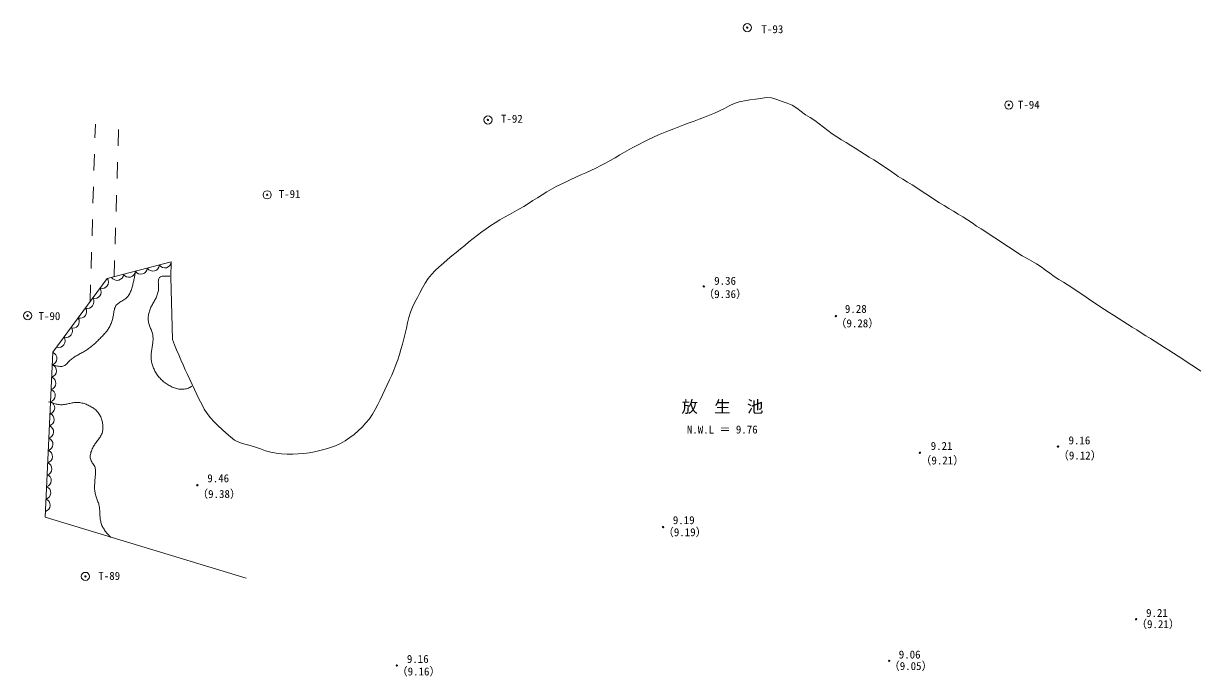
# Model space of a CAD drawing. Units: millimetres, scale not verified. Extents: x 1225 to 88056, y 2572 to 56846.
# Drawn here: x 1225 to 44328, y 3681 to 27622 of the extents above; entities that cross this region are included whole.
import ezdxf
from ezdxf.enums import TextEntityAlignment as Align

# ---------------------------------------------------------------- set-up
doc = ezdxf.new("R2010")
doc.units = ezdxf.units.MM
doc.header["$LTSCALE"] = 100
doc.header["$PDMODE"] = 32
doc.header["$PDSIZE"] = 50
doc.linetypes.add('DASHED_SPACED', pattern=[12, 6, -6])
doc.layers.add('0-0通り芯', color=4, linetype='Continuous', lineweight=13)
doc.styles.add('ＭＳ ゴシック', font='')
doc.styles.get('ＭＳ ゴシック').set_extended_font_data('MS Gothic')

msp = doc.modelspace()

# ---------------------------------------------------------------- linework, layer by layer
at = {"layer": '0-0通り芯', "color": 3, "linetype": 'DASHED_SPACED'}
for p, q in [((3663.8, 17438.3), (3857.7, 23928.5)), ((4547.1, 18335.7), (4712.6, 23876.1))]:
    msp.add_line(p, q, dxfattribs=at)
at = {"layer": '0-0通り芯', "color": 6}
for p, q in [((4293, 18269.9), (6641.7, 18878.4)), ((4293, 18269.9), (6641.7, 18878.4)), ((6641.7, 18878.4), (6630, 18319.3)), ((6641.7, 18878.4), (6630, 18319.3)), ((2302.8, 15566.7), (4293, 18269.9)), ((2302.8, 15566.7), (4293, 18269.9)), ((4293, 18269.9), (4291.6, 18267.9)), ((4293, 18269.9), (4291.6, 18267.9)), ((6630, 18319.3), (6682.6, 16031.6)), ((6630, 18319.3), (6682.6, 16031.7)), ((2020.7, 9526.2), (2302.8, 15566.7)), ((2020.7, 9526.2), (2302.8, 15566.7)), ((2020.7, 9526.2), (9391.2, 7284.7))]:
    msp.add_line(p, q, dxfattribs=at)
at = {"layer": '0-0通り芯', "color": 5}
msp.add_line((31001.1, 16896.3), (31001.7, 16895.8), dxfattribs=at)
at = {"layer": '0-0通り芯', "color": 6}
for points in [[(6682.6, 16031.6), (6758.4, 15846.3), (6834.7, 15661.3), (6911.9, 15476.7), (6990.5, 15292.8), (7070.9, 15109.9), (7153.7, 14928.2), (7238.5, 14747.5), (7324.7, 14567.4), (7411.3, 14387.1), (7497.3, 14206.2), (7582.1, 14024), (7666.5, 13841.4), (7754.8, 13661.3), (7851.3, 13487), (7960.3, 13321.5), (8082.4, 13165.4), (8215.3, 13016.9), (8356.6, 12874.5), (8503.8, 12736.5), (8654.7, 12601.1), (8806.7, 12466.7), (8963.1, 12341.4), (9140.1, 12255.4), (9333.8, 12200.5), (9530.9, 12150.7), (9722.5, 12089.3), (9910.8, 12022.3), (10099.3, 11958.7), (10291.4, 11907.2), (10487.7, 11869.8), (10687, 11845.7), (10888.4, 11833.7), (11090.8, 11832.8), (11293.1, 11841.9), (11494.3, 11859.8), (11693.5, 11885.7), (11890.7, 11919.5), (12086, 11961.6), (12279.8, 12012.3), (12471.5, 12072.3), (12659.3, 12143.5), (12841, 12227.7), (13014.7, 12326.6), (13181, 12438.4), (13341.9, 12559.4), (13496, 12689.4), (13641.9, 12828.4), (13777.9, 12976.3), (13902.7, 13133.1), (14014.8, 13298.8), (14115.8, 13471.5), (14209.2, 13648.7), (14297.9, 13828), (14383.8, 14008.6), (14468.8, 14189.6), (14554.1, 14370.6), (14638.6, 14552.1), (14720.6, 14734.4), (14798.7, 14918.4), (14871.5, 15104.2), (14939.2, 15292), (15002.2, 15481.6), (15060.7, 15672.8), (15115.2, 15865.6), (15165.9, 16059.9), (15213.2, 16255.5), (15257.7, 16452.2), (15302.3, 16648.8), (15351.4, 16843.5), (15409, 17034.7), (15479.6, 17220.5), (15566.1, 17399.8), (15661.9, 17575.7), (15755.8, 17753.2), (15846.7, 17931.7), (15944.9, 18104.7), (16057, 18267.7), (16182.2, 18421.5), (16318.1, 18567.4), (16462.7, 18706.9), (16613.9, 18841.4), (16769.5, 18972.4), (16927.4, 19101.3), (17085.4, 19229.5), (17242, 19357.9), (17397.7, 19486.2), (17553, 19613.5), (17708.8, 19739.2), (17865.5, 19862.7), (18023.9, 19983.1), (18184.7, 20099.7), (18348.5, 20212), (18516, 20319.3), (18686.7, 20422), (18859.9, 20521.7), (19034.5, 20619.6), (19209.6, 20717.2), (19384.3, 20815.7), (19557.5, 20916.6), (19728.6, 21021), (19897.9, 21128.1), (20066.4, 21236.3), (20235.1, 21343.7), (20405, 21449), (20576.9, 21550.3), (20751.8, 21646.2), (20929.5, 21737), (21109.5, 21823.7), (21291.2, 21907.6), (21473.8, 21989.6), (21656.9, 22071), (21839.7, 22152.9), (22021.8, 22236.5), (22202.4, 22322.8), (22381, 22413), (22557.6, 22506.9), (22732.7, 22603.5), (22906.9, 22702.1), (23080.4, 22801.7), (23253.9, 22901.4), (23427.8, 23000.3), (23602.5, 23097.6), (23778.6, 23192.2), (23956.4, 23283.4), (24136.1, 23370.9), (24317.5, 23455), (24500.4, 23536), (24684.6, 23614.2), (24870, 23690.1), (25056.2, 23763.8), (25243.2, 23835.8), (25430.6, 23906.3), (25618.4, 23975.8), (25806.3, 24044.4), (25993.9, 24113.1), (26181, 24183.3), (26366.9, 24256.4), (26551.4, 24333.6), (26734, 24416.3), (26914.2, 24506), (27092.8, 24600.1), (27273.2, 24686.5), (27459.3, 24751.9), (27652.6, 24792.5), (27850.8, 24818.7), (28051.4, 24842.6), (28252, 24876), (28450.3, 24910.2), (28644.9, 24894.8), (28837.3, 24833.1), (29030.4, 24767), (29221.3, 24705.2), (29402.3, 24626.7), (29569.4, 24519.6), (29730.1, 24398.1), (29893.1, 24279.8), (30061.1, 24171), (30228.6, 24062.6), (30391.1, 23946.6), (30550, 23825.1), (30708.2, 23702.2), (30868.3, 23582.2), (31033.2, 23469.1), (31202.3, 23362.4), (31373.3, 23258.4), (31543.8, 23153.6), (31713.2, 23047.3), (31882, 22940.1), (32050.8, 22833), (32220.2, 22726.6), (32390.1, 22621.1), (32559.5, 22514.8), (32727.2, 22405.8), (32892.7, 22293.5), (33056.4, 22178.6), (33219.1, 22062.2), (33283.9, 22015.6)], [(33283.9, 22015.6), (33455.4, 21912.6), (33626.4, 21808.9), (33796.4, 21703.5), (33964.9, 21595.8), (34132, 21486), (34298.6, 21375.2), (34465.4, 21264.8), (34633.2, 21156), (34802.8, 21050.1), (34973.9, 20946.6), (35145.8, 20844.2), (35317.6, 20741.7), (35488.5, 20637.8), (35657.6, 20531.2), (35824.6, 20421.2), (35990.5, 20309.4), (36156.6, 20197.9), (36323.9, 20088.3), (36492.2, 19980.3), (36660.7, 19872.5), (36828.5, 19763.8), (36995.1, 19652.9), (37160.8, 19540.9), (37326.7, 19428.9), (37493.4, 19318.4), (37661.9, 19210.7), (37833, 19107.2), (38007.4, 19008.8), (38183, 18912.5), (38356, 18812.4), (38522.9, 18702.8), (38683.8, 18584.1), (38843.5, 18463.3), (39006.8, 18347.9), (39175.3, 18240.3), (39346.1, 18136), (39515.8, 18030.1), (39683.1, 17920.4), (39848.7, 17808.3), (40013.9, 17695.5), (40179.5, 17583.3), (40345.6, 17471.9), (40512.1, 17361.1), (40679.1, 17251), (40846.5, 17141.5), (41014.2, 17032.6), (41182.3, 16924.2), (41350.7, 16816.3), (41519.3, 16708.7), (41688.2, 16601.5), (41857.3, 16494.6), (42026.5, 16388), (42195.8, 16281.6), (42365.3, 16175.3), (42534.7, 16069), (42704, 15962.6), (42873.2, 15855.9), (43042.2, 15749), (43210.9, 15641.6), (43379.3, 15533.7), (43547.4, 15425.3), (43715.1, 15316.5), (43882.6, 15207.1), (44049.8, 15097.3), (44216.7, 14987.1), (44383.3, 14876.4)]]:
    msp.add_lwpolyline(points, dxfattribs=at)
at = {"layer": '0-0通り芯', "color": 3}
for points in [[(5329.3, 18538.3), (5322.5, 18499.3), (5315.7, 18460.3), (5308.8, 18421.3), (5301.8, 18382.3), (5294.6, 18343.3), (5287.2, 18304.2), (5279.5, 18265.2), (5271.5, 18226.1), (5263.2, 18187.1), (5254.6, 18148), (5245.5, 18108.9), (5235.9, 18069.8), (5225.8, 18030.6), (5215.2, 17991.5), (5204, 17952.3), (5192.2, 17913.1), (5179.6, 17873.9), (5166.2, 17835), (5151.6, 17796.6), (5135.7, 17758.9), (5118.3, 17722.2), (5099.1, 17686.8), (5077.9, 17652.8), (5054.6, 17620.5), (5028.9, 17590.3), (5000.7, 17562.2), (4969.8, 17536.4), (4936.7, 17512.6), (4902.1, 17490.3), (4866.4, 17469), (4830.4, 17448.3), (4794.4, 17427.7), (4759.2, 17406.7), (4725.3, 17384.9), (4693.2, 17361.9), (4663.6, 17337.2), (4637, 17310.3), (4613.9, 17280.8), (4594.6, 17248.5), (4578.5, 17213.9), (4565.2, 17177.1), (4554.3, 17138.6), (4545.1, 17098.8), (4537.3, 17058), (4530.4, 17016.5), (4523.8, 16974.8), (4517.1, 16933.1), (4509.9, 16891.8), (4501.8, 16851.1), (4492.7, 16811), (4482.8, 16771.5), (4471.8, 16732.7), (4459.8, 16694.5), (4446.7, 16656.9), (4432.5, 16619.9), (4417.1, 16583.6), (4400.5, 16547.9), (4382.6, 16512.9), (4363.5, 16478.5), (4343, 16444.8), (4321.5, 16411.7), (4298.8, 16379.1), (4275.2, 16347.1), (4250.6, 16315.5), (4225.3, 16284.4), (4199.2, 16253.8), (4172.4, 16223.5), (4145.2, 16193.5), (4117.4, 16163.9), (4089.3, 16134.6), (4061, 16105.5), (4032.4, 16076.6), (4003.7, 16047.8), (3974.9, 16019.3), (3946, 15991), (3916.9, 15962.9), (3887.6, 15935.2), (3858.2, 15907.7), (3828.5, 15880.6), (3798.6, 15853.9), (3768.4, 15827.6), (3737.8, 15801.8), (3707, 15776.4), (3675.8, 15751.6), (3644.2, 15727.4), (3612.2, 15703.7), (3579.8, 15680.7), (3546.9, 15658.3), (3513.5, 15636.7), (3479.6, 15615.7), (3445.3, 15595.4), (3410.6, 15575.6), (3375.6, 15556.2), (3340.5, 15537), (3305.2, 15518), (3270, 15498.9), (3234.8, 15479.7), (3199.8, 15460.1), (3165, 15440.2), (3130.5, 15419.7), (3096.5, 15398.6), (3063, 15376.6), (3030.1, 15353.7), (2997.8, 15329.8), (2966.4, 15304.7), (2935.7, 15278.2), (2906.1, 15250.3), (2877.4, 15220.8), (2849.7, 15189.9), (2822.3, 15159), (2794.6, 15129.7), (2765.7, 15103.6), (2735.1, 15082.1), (2702.2, 15066.1), (2667.3, 15055.3), (2630.6, 15049.1), (2592.3, 15047), (2552.4, 15048.5), (2511.4, 15053.2), (2469.3, 15060.5), (2426.3, 15070), (2382.7, 15081.1), (2338.7, 15093.3), (2294.3, 15106.2), (2281.5, 15110)], [(6581.9, 18353.9), (6532.1, 18357.3), (6483, 18360.1), (6435.2, 18361.7), (6389.5, 18361.6), (6346.4, 18359), (6306.6, 18353.5), (6270.8, 18344.5), (6239.7, 18331.2), (6213.9, 18313.3), (6194.1, 18290), (6180.3, 18261.3), (6171.6, 18228), (6167, 18190.7), (6165.7, 18150.3), (6166.6, 18107.3), (6168.8, 18062.7), (6171.4, 18017.1), (6173.4, 17971.4), (6173.8, 17926.1), (6171.8, 17882.1), (6167.4, 17839.3), (6160.6, 17797.8), (6151.8, 17757.4), (6141, 17718.1), (6128.4, 17679.6), (6114.4, 17642), (6099, 17605.2), (6082.4, 17568.8), (6064.9, 17533.1), (6046.6, 17497.8), (6027.7, 17462.8), (6008.4, 17427.9), (5989, 17393.2), (5969.5, 17358.6), (5950.2, 17323.8), (5931.3, 17288.9), (5913, 17253.6), (5895.4, 17218), (5878.7, 17181.9), (5863.3, 17145.3), (5849.1, 17107.9), (5836.5, 17069.7), (5825.5, 17030.9), (5816.1, 16991.4), (5808.5, 16951.5), (5802.6, 16911.2), (5798.5, 16870.7), (5796.4, 16830), (5796.1, 16789.3), (5797.9, 16748.7), (5801.7, 16708.3), (5807.6, 16668.3), (5815.7, 16628.6), (5826, 16589.6), (5838.3, 16551), (5852, 16513), (5866.8, 16475.3), (5882.1, 16437.8), (5897.6, 16400.6), (5912.6, 16363.4), (5926.8, 16326.2), (5939.7, 16288.8), (5950.8, 16251.3), (5959.7, 16213.5), (5966.1, 16175.3), (5970.4, 16136.9), (5972.6, 16098.1), (5973.1, 16059.1), (5971.9, 16019.8), (5969.4, 15980.2), (5965.7, 15940.5), (5961, 15900.6), (5955.4, 15860.5), (5949.4, 15820.2), (5942.9, 15779.8), (5936.3, 15739.4), (5929.6, 15698.8), (5923.3, 15658.2), (5917.4, 15617.5), (5912.1, 15576.8), (5907.6, 15536.2), (5904.3, 15495.5), (5902.1, 15454.9), (5901.5, 15414.4), (5902.4, 15373.9), (5905, 15333.6), (5909.1, 15293.4), (5914.7, 15253.5), (5921.8, 15213.9), (5930.3, 15174.5), (5940.1, 15135.5), (5951.3, 15097), (5963.7, 15058.9), (5977.3, 15021.3), (5992, 14984.2), (6007.9, 14947.8), (6024.9, 14911.9), (6043, 14876.6), (6062.3, 14841.8), (6082.7, 14807.7), (6104.3, 14774.2), (6126.9, 14741.4), (6150.7, 14709.1), (6175.6, 14677.5), (6201.7, 14646.5), (6228.9, 14616.2), (6257.2, 14586.6), (6286.7, 14557.6), (6317.3, 14529.3), (6349.1, 14501.7), (6381.9, 14474.8), (6415.9, 14448.6), (6450.9, 14423.3), (6486.8, 14398.9), (6523.6, 14375.6), (6561.1, 14353.4), (6599.2, 14332.4), (6638, 14312.7), (6677.2, 14294.5), (6716.9, 14277.8), (6756.9, 14262.7), (6797.2, 14249.4), (6837.6, 14237.8), (6878.1, 14228.2), (6918.6, 14220.6), (6959, 14215), (6999.2, 14211.7), (7039.2, 14210.6), (7078.8, 14212), (7118, 14215.7), (7156.6, 14222.2), (7194.7, 14231.2), (7232.1, 14243.1), (7268.7, 14257.7), (7304.8, 14274.7), (7340.4, 14293.3), (7375.7, 14312.9), (7398.4, 14325.9)], [(2145.6, 13754.3), (2184.6, 13740.7), (2223.6, 13727.3), (2262.6, 13714.3), (2301.6, 13701.8), (2340.6, 13690.1), (2379.6, 13679.4), (2418.7, 13669.8), (2457.7, 13661.4), (2496.8, 13654.7), (2535.9, 13649.5), (2575, 13646.3), (2614.1, 13645.1), (2653.3, 13646.2), (2692.5, 13649.5), (2731.7, 13654.6), (2770.9, 13661.2), (2810.2, 13668.8), (2849.6, 13677.3), (2889, 13686.1), (2928.5, 13695), (2968, 13703.5), (3007.6, 13711.4), (3047.3, 13718.2), (3087, 13723.6), (3126.9, 13727.2), (3166.8, 13728.7), (3206.8, 13728.3), (3246.7, 13725.8), (3286.6, 13721.5), (3326.4, 13715.3), (3366, 13707.4), (3405.3, 13697.9), (3444.4, 13686.7), (3483.2, 13674.1), (3521.5, 13660), (3559.5, 13644.5), (3596.9, 13627.8), (3633.8, 13609.9), (3670.1, 13590.8), (3705.7, 13570.7), (3740.6, 13549.4), (3774.6, 13527), (3807.5, 13503.5), (3839.4, 13478.7), (3870, 13452.7), (3899.1, 13425.3), (3926.8, 13396.7), (3952.9, 13366.7), (3977.2, 13335.2), (3999.7, 13302.3), (4020.3, 13268.2), (4039.2, 13232.8), (4056.4, 13196.4), (4071.8, 13159), (4085.5, 13120.8), (4097.4, 13081.9), (4107.7, 13042.4), (4116.4, 13002.3), (4123.4, 12961.9), (4128.8, 12921.2), (4132.6, 12880.4), (4134.8, 12839.5), (4135.2, 12798.7), (4133.5, 12758.2), (4129.6, 12718.2), (4123.2, 12678.8), (4114.1, 12640.1), (4102.1, 12602.4), (4087.1, 12565.7), (4069.6, 12530), (4050, 12495.1), (4028.6, 12460.9), (4006, 12427.4), (3982.5, 12394.3), (3958.6, 12361.7), (3934.7, 12329.3), (3911.1, 12297.2), (3887.9, 12265), (3865.2, 12232.6), (3843.1, 12199.8), (3821.6, 12166.4), (3800.8, 12132.3), (3780.9, 12097.2), (3761.8, 12060.9), (3743.7, 12023.4), (3726.9, 11984.5), (3711.5, 11944.6), (3698.1, 11903.9), (3687, 11862.9), (3678.5, 11821.7), (3673.1, 11780.6), (3671.1, 11740), (3672.9, 11700.2), (3678.8, 11661.3), (3689.3, 11623.9), (3704.5, 11588), (3724.2, 11553.6), (3746.7, 11520.2), (3770.4, 11487.2), (3793.8, 11454.1), (3815.4, 11420.2), (3833.6, 11385.1), (3847.3, 11348.3), (3856.7, 11310), (3862.5, 11270.5), (3865.3, 11230.1), (3865.6, 11189.1), (3864.2, 11147.9), (3861.7, 11106.6), (3858.6, 11065.7), (3855.2, 11025.2), (3851.8, 10985.1), (3848.3, 10945.2), (3844.9, 10905.5), (3841.7, 10866), (3838.7, 10826.4), (3836, 10786.9), (3833.7, 10747.1), (3831.9, 10707.2), (3830.8, 10667.1), (3830.4, 10626.9), (3830.9, 10586.7), (3832.5, 10546.4), (3835.3, 10506.3), (3839.4, 10466.4), (3845, 10426.7), (3852.3, 10387.3), (3861.2, 10348.3), (3872, 10309.7), (3884.3, 10271.5), (3897.7, 10233.6), (3911.7, 10195.8), (3926.2, 10158.3), (3940.6, 10120.7), (3954.6, 10083.1), (3967.8, 10045.4), (3979.9, 10007.5), (3990.4, 9969.3), (3999, 9930.7), (4005.6, 9891.7), (4010.6, 9852.4), (4014.1, 9812.7), (4016.7, 9772.8), (4018.6, 9732.7), (4020.2, 9692.3), (4021.8, 9651.8), (4023.9, 9611.3), (4026.6, 9570.7), (4030.1, 9530.1), (4034.5, 9489.7), (4040, 9449.5), (4046.7, 9409.6), (4054.6, 9370.2), (4063.9, 9331.2), (4074.7, 9292.9), (4087.1, 9255.3), (4101.2, 9218.5), (4117.2, 9182.5), (4134.9, 9147.5), (4154.3, 9113.2), (4175.1, 9079.7), (4197.3, 9046.8), (4220.8, 9014.5), (4245.3, 8982.8), (4270.7, 8951.5), (4297, 8920.6), (4323.9, 8890), (4351.4, 8859.7), (4379.2, 8829.6), (4407.3, 8799.6), (4431.8, 8773.7)]]:
    msp.add_lwpolyline(points, dxfattribs=at)
at = {"layer": '0-0通り芯'}
for centre in [(27754.5, 27472.5), (37339.4, 24634.8), (18248.6, 24088.1), (10154.9, 21341.9), (1374.9, 16910.9), (3493.8, 7349.5)]:
    msp.add_circle(centre, 150, dxfattribs=at)
for centre, start, end in [((5090.2, 18559), 213.99627, 355.05389), ((5527.8, 18672.4), 213.99627, 355.05389), ((5965.3, 18785.8), 213.99627, 355.05389), ((6402.9, 18899.1), 213.99627, 355.05389), ((4101.8, 18145.1), 253.1084, 34.16598), ((4652.7, 18445.7), 213.99627, 355.05389), ((3833.8, 17781.1), 253.1084, 34.16598), ((3565.8, 17417.1), 253.1084, 34.16598), ((3029.8, 16689.1), 253.1084, 34.16598), ((3297.8, 17053.1), 253.1084, 34.16598), ((2782.6, 16353.3), 253.1084, 34.16598), ((2514.6, 15989.3), 253.1084, 34.16598), ((2212.1, 15339.2), 286.7977, 67.85532), ((2191, 14887.7), 286.7977, 67.85532), ((2169.9, 14436.2), 286.7977, 67.85532), ((2148.8, 13984.7), 286.7977, 67.85532), ((2127.7, 13533.2), 286.7977, 67.85532), ((2107.6, 13101.2), 286.7977, 67.85532), ((2086.5, 12649.7), 286.7977, 67.85532), ((2065.4, 12198.2), 286.7977, 67.85532), ((2044.3, 11746.7), 286.7977, 67.85532), ((2023.2, 11295.2), 286.7977, 67.85532), ((2003.3, 10867.3), 286.7977, 67.85532), ((1982.2, 10415.8), 286.7977, 67.85532), ((1961.1, 9964.3), 286.7977, 67.85532)]:
    msp.add_arc(centre, 240, start, end, dxfattribs=at)
at = {"layer": '0-0通り芯', "color": 7}
for p in [(27754.5, 27472.5), (37339.4, 24634.8), (18248.6, 24088.1), (10154.9, 21341.9), (26158.1, 17983), (26158.1, 17983), (1374.9, 16910.9), (31001.7, 16895.8), (39143.1, 12112.4), (34081.8, 11882.5), (7596, 10693.9), (24667.8, 9157.5), (3493.8, 7349.5), (42005.5, 5782.1), (14913, 4084.2), (32956.6, 4255.7)]:
    msp.add_point(p, dxfattribs=at)

# ---------------------------------------------------------------- texts
at = {"layer": '0-0通り芯', "color": 3, "style": 'ＭＳ ゴシック'}
for s, height, p in [('T-93', 293.3, (28275.7, 27180.2)), ('T-94', 293.3, (37673, 24411.1)), ('T-92', 293.3, (18726, 23896)), ('T-91', 293.3, (10580.5, 21135.5)), ('9.36', 293.3, (26541.6, 17955.1)), ('（9.36）', 293.3, (26141.1, 17468.8)), ('9.28', 293.3, (31332.5, 16925.4)), ('T-90', 293.3, (1776, 16661.1)), ('（9.28）', 293.3, (30989.3, 16396.2)), ('放\u3000生\u3000池', 439.9, (25342.1, 13224)), ('9.21', 293.3, (34477.4, 11899.3)), ('9.16', 293.3, (39528.9, 12104.7)), ('（9.21）', 293.3, (34102.7, 11367.5)), ('（9.12）', 293.3, (39142.2, 11548.8)), ('9.46', 293.3, (7962.3, 10714.7)), ('（9.38）', 293.3, (7591.4, 10137.7)), ('9.19', 293.3, (25026.1, 9178.2)), ('（9.19）', 293.3, (24662.3, 8736.8)), ('T-89', 293.3, (3967.9, 7136.3)), ('9.21', 293.3, (42371.9, 5777.1)), ('（9.21）', 293.3, (42006.5, 5365.5)), ('9.16', 293.3, (15276.9, 4089.1)), ('9.06', 293.3, (33306.2, 4251.7)), ('（9.16）', 293.3, (14905.1, 3631.5)), ('（9.05）', 293.3, (32942.6, 3830.5))]:
    msp.add_text(s, height=height, dxfattribs=at).set_placement(p, align=Align.BOTTOM_LEFT)
at = {"layer": '0-0通り芯', "style": 'ＭＳ ゴシック'}
msp.add_text('N.W.L ＝ 9.76', height=293.3, dxfattribs=at).set_placement((25538.6, 12501.5), align=Align.BOTTOM_LEFT)

doc.saveas('drawing.dxf')
